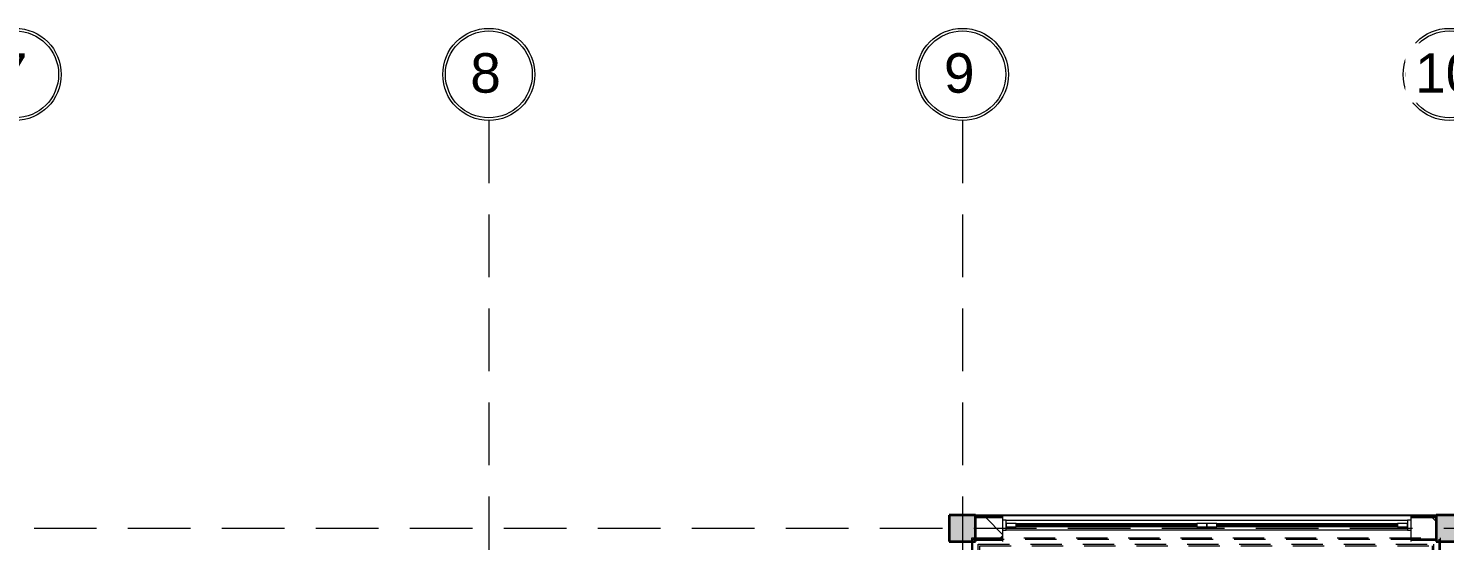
# Model space of a CAD drawing. Header units: millimetres. Extents: x -15725 to 47878, y -33389 to 18700.
# Drawn here: x 22550 to 33315, y 14808 to 18700 of the extents above; entities that cross this region are included whole.
import ezdxf

# ---------------------------------------------------------------- set-up
doc = ezdxf.new("R2010")
doc.units = ezdxf.units.MM
doc.linetypes.add('Hidden', pattern=[714.375, 476.25, -238.125])
doc.linetypes.add('Overhead', pattern=[396.875, 238.125, -158.75])
for name, color, linetype, lineweight in [('A-FLOR-HRAL', 7, 'Continuous', 9), ('A-FLOR-HRAL-MBND', 7, 'Overhead', 9), ('A-GLAZ', 7, 'Continuous', 18), ('A-WALL', 7, 'Continuous', 25), ('A-WALL-PATT', 7, 'Continuous', 18), ('S-COLS', 7, 'Continuous', 25), ('S-GRID', 7, 'Continuous', 9), ('S-GRID-IDEN', 7, 'Continuous', 9)]:
    doc.layers.add(name, color=color, linetype=linetype, lineweight=lineweight)
doc.styles.add('Arial_2', font='arial.ttf', dxfattribs={"height": 300})

# ---------------------------------------------------------------- blocks, each defined once
blk = doc.blocks.new('CUA SO 2 CANH NHOM KINH O O THOANG - K3_3100x2100-2404852-02_MẶT BẰNG TẦNG 2')
at = {"layer": 'A-GLAZ'}
for p, q in [((-1525, 63), (-1550, 63)), ((-1525, -13), (-1525, 63)), ((-1449, 37.5), (-1525, 37.5)), ((-1525, 37.5), (-1525, 12.5)), ((-1525, 12.5), (-1449, 12.5)), ((-1449, 12.5), (-1449, 37.5)), ((-76, 27.5), (-1449, 27.5)), ((-1449, 27.5), (-1449, 22.5)), ((-1449, 22.5), (-76, 22.5)), ((0, 37.5), (-76, 37.5)), ((-76, 37.5), (-76, 12.5)), ((-76, 22.5), (-76, 27.5)), ((-76, 12.5), (0, 12.5)), ((0, 12.5), (0, 37.5)), ((76, 37.5), (0, 37.5)), ((0, 37.5), (0, 12.5)), ((0, 12.5), (76, 12.5)), ((76, 12.5), (76, 37.5)), ((1449, 27.5), (76, 27.5)), ((76, 27.5), (76, 22.5)), ((76, 22.5), (1449, 22.5)), ((1525, 37.5), (1449, 37.5)), ((1449, 37.5), (1449, 12.5)), ((1449, 22.5), (1449, 27.5)), ((1449, 12.5), (1525, 12.5)), ((1550, 63), (1525, 63)), ((1525, 63), (1525, -13)), ((1525, 12.5), (1525, 37.5)), ((-1550, -13), (-1525, -13)), ((1525, -13), (1550, -13))]:
    blk.add_line(p, q, dxfattribs=at)
at = {"layer": 'A-GLAZ', "lineweight": 9}
for p, q in [((-1525, 63), (1525, 63)), ((-1449, 37.5), (-76, 37.5)), ((-76, 12.5), (-1449, 12.5)), ((76, 37.5), (1449, 37.5)), ((1449, 12.5), (76, 12.5)), ((1525, -13), (-1525, -13))]:
    blk.add_line(p, q, dxfattribs=at)
blk = doc.blocks.new('Railing - 150mm-2368054-02_MẶT BẰNG TẦNG 2')
at = {"layer": 'A-FLOR-HRAL', "flags": 128}
for points in [[(0, 75), (-3, 75), (-6, 75), (-9, 74), (-12, 74), (-15, 74), (-18, 73), (-21, 72), (-24, 71), (-26, 70), (-29, 69), (-32, 68), (-35, 67), (-37, 65), (-40, 64), (-42, 62), (-45, 60), (-47, 58), (-49, 56), (-52, 54), (-54, 52), (-56, 50), (-58, 48), (-60, 45), (-61, 43), (-63, 41), (-65, 38), (-66, 35), (-68, 33), (-69, 30), (-70, 27), (-71, 24), (-72, 22), (-73, 19), (-73, 16), (-74, 13), (-74, 10), (-75, 7), (-75, 4), (-75, 1), (-75, -2), (-75, -5), (-75, -8), (-74, -11), (-74, -14), (-73, -17), (-72, -20), (-71, -23), (-70, -26), (-69, -28), (-68, -31), (-67, -34), (-65, -37), (-64, -39), (-62, -42), (-61, -44), (-59, -47), (-57, -49), (-55, -51), (-53, -53), (-51, -55), (-48, -57), (-46, -59), (-44, -61), (-41, -63), (-39, -64), (-36, -66), (-33, -67), (-31, -68), (-28, -70), (-25, -71), (-22, -72), (-19, -72), (-16, -73), (-14, -74), (-11, -74), (-8, -75), (-5, -75), (-2, -75), (0, -75)], [(0, -75), (3, -75), (6, -75), (9, -74), (12, -74), (15, -74), (18, -73), (21, -72), (24, -71), (26, -70), (29, -69), (32, -68), (35, -67), (37, -65), (40, -64), (42, -62), (45, -60), (47, -58), (49, -56), (52, -54), (54, -52), (56, -50), (58, -48), (60, -45), (61, -43), (63, -41), (65, -38), (66, -35), (68, -33), (69, -30), (70, -27), (71, -24), (72, -22), (73, -19), (73, -16), (74, -13), (74, -10), (75, -7), (75, -4), (75, -1), (75, 2), (75, 5), (75, 8), (74, 11), (74, 14), (73, 17), (72, 20), (71, 23), (70, 26), (69, 28), (68, 31), (67, 34), (65, 37), (64, 39), (62, 42), (61, 44), (59, 47), (57, 49), (55, 51), (53, 53), (51, 55), (48, 57), (46, 59), (44, 61), (41, 63), (39, 64), (36, 66), (33, 67), (31, 68), (28, 70), (25, 71), (22, 72), (19, 72), (16, 73), (14, 74), (11, 74), (8, 75), (5, 75), (2, 75), (0, 75)]]:
    blk.add_lwpolyline(points, dxfattribs=at)
at = {"layer": 'A-FLOR-HRAL', "lineweight": 18}
for start, end in [(90, 270), (270, 90)]:
    blk.add_arc((0, 0), 74, start, end, dxfattribs=at)
blk = doc.blocks.new('Railing - Railing-2370215-02_MẶT BẰNG TẦNG 2')
at = {"layer": 'A-FLOR-HRAL'}
for p, q in [((29781, 11306), (29750, 11291)), ((29781, 11306), (29750, 11291)), ((29781, 10180), (29781, 11306)), ((29750, 11291), (29720, 11291)), ((29750, 11291), (29720, 11291)), ((29720, 10325), (29720, 11291))]:
    blk.add_line(p, q, dxfattribs=at)
at = {"layer": 'A-FLOR-HRAL-MBND'}
for p, q in [((29720, 14830), (33280, 14830)), ((29720, 13100), (29720, 14830)), ((29730, 14820), (33270, 14820)), ((29730, 13100), (29730, 14820)), ((29770, 14780), (33230, 14780)), ((29770, 13100), (29770, 14780)), ((29781, 14769), (33219, 14769)), ((29781, 13100), (29781, 14769)), ((33219, 14769), (33219, 13400)), ((33230, 14780), (33230, 13400)), ((33270, 14820), (33270, 13400)), ((33280, 14830), (33280, 13400)), ((33219, 13400), (33219, 13100)), ((33230, 13400), (33230, 13100)), ((33270, 13400), (33270, 13100)), ((33280, 13400), (33280, 13100)), ((29720, 11291), (29720, 13100)), ((29730, 11294), (29730, 13100)), ((29770, 11303), (29770, 13100)), ((29781, 11306), (29781, 13100)), ((33219, 13100), (33219, 10400)), ((33230, 13100), (33230, 10400)), ((33270, 13100), (33270, 10400)), ((33280, 13100), (33280, 10400)), ((33219, 10400), (33219, 10100)), ((33230, 10400), (33230, 10100)), ((33270, 10400), (33270, 10100)), ((33280, 10400), (33280, 10100)), ((33280, 10100), (33219, 10100)), ((33270, 10100), (33230, 10100))]:
    blk.add_line(p, q, dxfattribs=at)
at = {"extrusion": (0, 0, -1), "zscale": -1, "rotation": 180}
blk.add_blockref('Railing - 150mm-2368054-02_MẶT BẰNG TẦNG 2', (-29750, 10112), dxfattribs=at)
blk = doc.blocks.new('M_Concrete-Rectangular-Column - COT200X200-2391833-02_MẶT BẰNG TẦNG 2')
at = {"layer": 'S-COLS', "lineweight": 35}
blk.add_hatch(color=256, dxfattribs=at).paths.add_polyline_path([(100, -100), (100, 100), (-100, 100), (-100, -100)])
for p, q in [((100, 100), (-100, 100)), ((-100, 100), (-100, -100)), ((100, -100), (100, 100)), ((-100, -100), (100, -100))]:
    blk.add_line(p, q, dxfattribs=at)
blk = doc.blocks.new('Grid - TRUC  D1-102336-02_MẶT BẰNG TẦNG 2')
at = {"layer": 'S-GRID-IDEN'}
for radius in [3.5, 3.3]:
    blk.add_circle((0, 0), radius, dxfattribs=at)

msp = doc.modelspace()

# ---------------------------------------------------------------- hatches: boundary and pattern name
at = {"layer": 'A-WALL-PATT', "lineweight": 9}
h = msp.add_hatch(dxfattribs=at)
h.set_pattern_fill('FP_2', color=256, style=0, pattern_type=2)
h.set_pattern_definition([(0, (29959.49, 0), (406.4, 101.6), [33.528, -271.272, 33.528, -271.272, -1625.6]), (0, (29959.49, 0), (406.4, 101.6), [-609.6, 33.528, -576.072, 33.528, -271.272, -711.2]), (0, (29959.49, 0), (406.4, 101.6), [-1524, 33.528, -169.672, 33.528, -474.472]), (120, (30111.89, 50.8), (-291.1882, 301.1527), [33.528, -271.272, 33.528, -271.272, -1625.6]), (120, (30111.89, 50.8), (-291.1882, 301.1527), [-609.6, 33.528, -576.072, 33.528, -271.272, -711.2]), (120, (30111.89, 50.8), (-291.1882, 301.1527), [-1524, 33.528, -169.672, 33.528, -474.472]), (240, (30162.69, 254), (-115.2118, -402.7527), [33.528, -271.272, 33.528, -271.272, -1625.6]), (240, (30162.69, 254), (-115.2118, -402.7527), [-609.6, 33.528, -576.072, 33.528, -271.272, -711.2]), (240, (30162.69, 254), (-115.2118, -402.7527), [-1524, 33.528, -169.672, 33.528, -474.472])])
h.paths.add_polyline_path([(29958, 14985), (29958, 15000), (29750, 15000), (29750, 14985)])
h.paths.add_polyline_path([(33250, 14985), (33250, 15000), (33058, 15000), (33058, 14985)])
h = msp.add_hatch(dxfattribs=at)
h.set_pattern_fill('FP_3', color=256, style=0, pattern_type=2)
h.set_pattern_definition([(45, (29959.5, 0), (-212.132, 212.132), []), (135, (29959.5, 0), (-212.132, -212.132), [])])
h.paths.add_polyline_path([(33250, 14815), (33250, 14985), (33058, 14985), (33058, 14815)])
h.paths.add_polyline_path([(29958, 14815), (29958, 14985), (29750, 14985), (29750, 14815)])

# ---------------------------------------------------------------- linework, layer by layer
at = {"layer": 'A-WALL', "lineweight": 18}
for p, q in [((29958, 15000), (29750, 15000)), ((29958, 14800), (29958, 15000)), ((33250, 15000), (33058, 15000)), ((33058, 15000), (33058, 14800))]:
    msp.add_line(p, q, dxfattribs=at)
at = {"layer": 'A-WALL', "lineweight": 35}
for p, q in [((29958, 14985), (29750, 14985)), ((33250, 14985), (33058, 14985)), ((29958, 14815), (29750, 14815)), ((33250, 14815), (33058, 14815))]:
    msp.add_line(p, q, dxfattribs=at)
at = {"layer": 'A-WALL'}
msp.add_line((29958, 15000), (33058, 15000), dxfattribs=at)
at = {"layer": 'S-GRID', "linetype": 'Hidden'}
for p, q in [((26050, 18000), (26050, -3000)), ((29650, 18000), (29650, -3000)), ((39500, 14900), (-3000, 14900))]:
    msp.add_line(p, q, dxfattribs=at)

# ---------------------------------------------------------------- block references
at = {"layer": 'A-FLOR-HRAL'}
msp.add_blockref('Railing - Railing-2370215-02_MẶT BẰNG TẦNG 2', (0, 0), dxfattribs=at)
at = {"layer": 'A-GLAZ', "lineweight": 9}
msp.add_blockref('CUA SO 2 CANH NHOM KINH O O THOANG - K3_3100x2100-2404852-02_MẶT BẰNG TẦNG 2', (31508, 14900), dxfattribs=at)
at = {"layer": 'S-COLS', "lineweight": 35}
for p in [(29650, 14900), (33350, 14900)]:
    msp.add_blockref('M_Concrete-Rectangular-Column - COT200X200-2391833-02_MẶT BẰNG TẦNG 2', p, dxfattribs=at)
at = {"layer": 'S-GRID-IDEN', "xscale": 99.99999999999993, "yscale": 99.99999999999993, "zscale": 99.99999999999993, "rotation": 180}
for p in [(22450, 18350), (26050, 18350), (29650, 18350), (33350, 18350)]:
    msp.add_blockref('Grid - TRUC  D1-102336-02_MẶT BẰNG TẦNG 2', p, dxfattribs=at)

# ---------------------------------------------------------------- next in the draw order: texts
at = {"layer": 'S-GRID-IDEN', "char_height": 300, "attachment_point": 1, "style": 'Arial_2', "bg_fill": 3, "box_fill_scale": 1.25, "bg_fill_color": 256, "bg_fill_true_color": 13158600, "bg_fill_transparency": 0}
for s, insert, width in [('7', (22309, 18511), 288.61), ('8', (25909, 18511), 288.61), ('9', (29509, 18511), 288.61), ('10', (33090, 18511), 577.21)]:
    msp.add_mtext(s, dxfattribs=dict(at, insert=insert, width=width))

doc.saveas('drawing.dxf')
